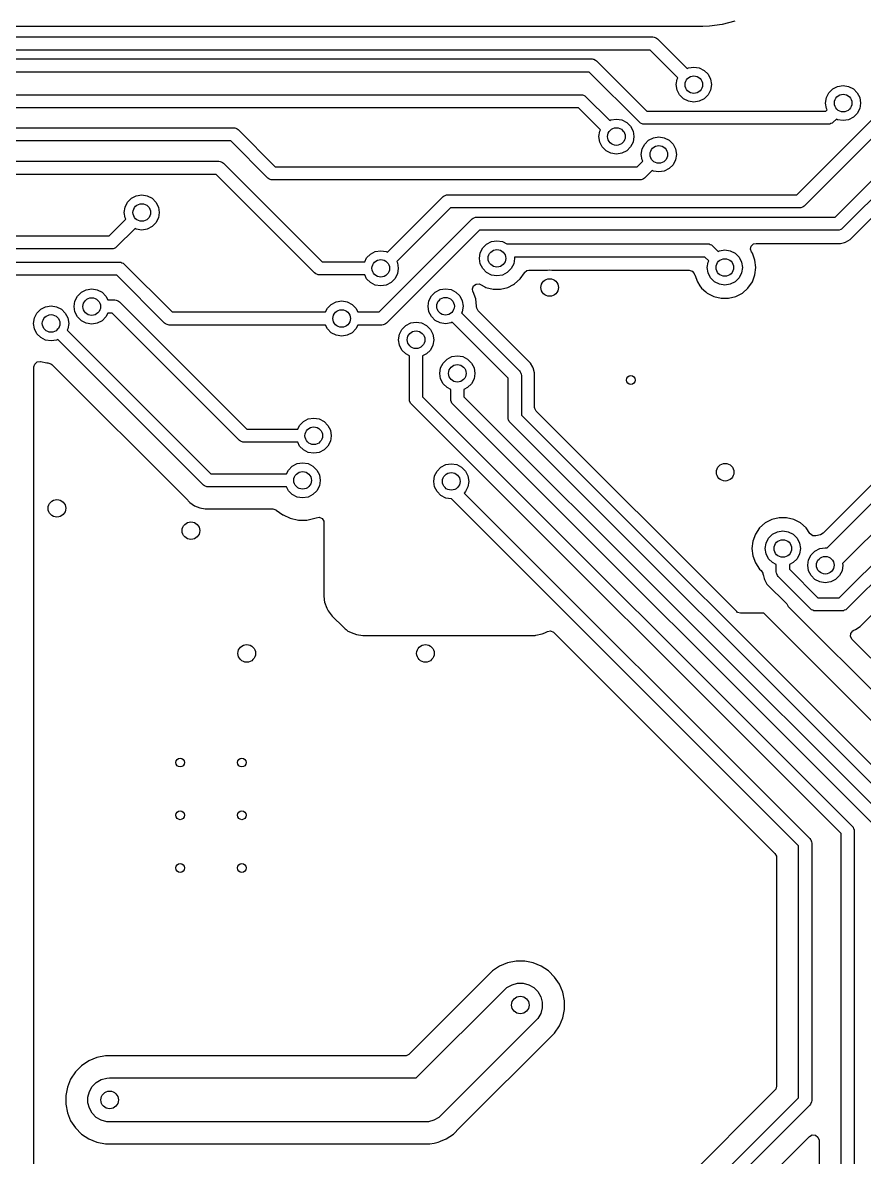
# Model space of a CAD drawing. Extents: x 0.21 to 3.39, y 0.21 to 2.59.
# Drawn here: x 1.889 to 2.643, y 0.729 to 1.745 of the extents above; entities that cross this region are included whole.
import ezdxf

# ---------------------------------------------------------------- set-up
doc = ezdxf.new("R2010")
doc.units = 0
doc.header["$MEASUREMENT"] = 0
doc.layers.add('BLACK', color=7, linetype='CONTINUOUS')

msp = doc.modelspace()

# ---------------------------------------------------------------- linework, layer by layer
at = {"layer": 'BLACK', "linetype": 'CONTINUOUS'}
for p, q in [((2.4985, 1.7416), (1.4062, 1.7416)), ((2.5043, 1.7418), (2.4985, 1.7416)), ((2.5158, 1.7433), (2.5043, 1.7418)), ((2.527, 1.7463), (2.5158, 1.7433)), ((1.4342, 1.7322), (2.4536, 1.7322)), ((2.4536, 1.7322), (2.4547, 1.7321)), ((2.4547, 1.7321), (2.4556, 1.7317)), ((2.4556, 1.7317), (2.4569, 1.7312)), ((2.4569, 1.7312), (2.4578, 1.7305)), ((2.4578, 1.7305), (2.4843, 1.7039)), ((2.4511, 1.7204), (1.4367, 1.7204)), ((2.4759, 1.6956), (2.4511, 1.7204)), ((2.6169, 1.5709), (2.7679, 1.7219)), ((1.4746, 1.7125), (2.3992, 1.7125)), ((2.3992, 1.7125), (2.4003, 1.7124)), ((2.4003, 1.7124), (2.4009, 1.7122)), ((2.4009, 1.7122), (2.4024, 1.7115)), ((2.4024, 1.7115), (2.4033, 1.7108)), ((2.4033, 1.7108), (2.4482, 1.6659)), ((2.7763, 1.7136), (2.6235, 1.5608)), ((2.3967, 1.7007), (1.477, 1.7007)), ((2.4416, 1.6558), (2.3967, 1.7007)), ((2.4843, 1.7039), (2.4855, 1.7045)), ((2.4855, 1.7045), (2.4903, 1.7053)), ((2.4903, 1.7053), (2.4952, 1.7045)), ((2.4952, 1.7045), (2.4996, 1.7023)), ((2.4996, 1.7023), (2.5031, 1.6988)), ((2.5031, 1.6988), (2.5053, 1.6944)), ((2.4746, 1.6895), (2.4754, 1.6944)), ((2.4754, 1.6847), (2.4746, 1.6895)), ((2.4754, 1.6944), (2.4759, 1.6956)), ((2.5053, 1.6944), (2.5061, 1.6895)), ((2.5061, 1.6895), (2.5053, 1.6847)), ((2.6147, 1.6857), (2.6191, 1.688)), ((2.6191, 1.688), (2.624, 1.6887)), ((2.624, 1.6887), (2.6289, 1.688)), ((2.6289, 1.688), (2.6333, 1.6857)), ((1.6032, 1.6804), (2.3895, 1.6804)), ((2.3895, 1.6804), (2.3906, 1.6803)), ((2.3906, 1.6803), (2.3915, 1.68)), ((2.3915, 1.68), (2.3928, 1.6794)), ((2.3928, 1.6794), (2.3936, 1.6787)), ((2.3936, 1.6787), (2.415, 1.6574)), ((2.4776, 1.6803), (2.4754, 1.6847)), ((2.4811, 1.6768), (2.4776, 1.6803)), ((2.5031, 1.6803), (2.4996, 1.6768)), ((2.5053, 1.6847), (2.5031, 1.6803)), ((2.5825, 1.5909), (2.6751, 1.6835)), ((2.6083, 1.673), (2.609, 1.6779)), ((2.609, 1.6779), (2.6113, 1.6823)), ((2.6113, 1.6823), (2.6147, 1.6857)), ((2.6333, 1.6857), (2.6367, 1.6823)), ((2.6367, 1.6823), (2.639, 1.6779)), ((2.639, 1.6779), (2.6397, 1.673)), ((2.387, 1.6686), (1.6032, 1.6686)), ((2.4066, 1.649), (2.387, 1.6686)), ((2.4855, 1.6746), (2.4811, 1.6768)), ((2.4903, 1.6738), (2.4855, 1.6746)), ((2.4952, 1.6746), (2.4903, 1.6738)), ((2.4996, 1.6768), (2.4952, 1.6746)), ((2.6852, 1.6768), (2.5892, 1.5808)), ((2.609, 1.6681), (2.6083, 1.673)), ((2.6086, 1.6659), (2.6096, 1.667)), ((2.6096, 1.667), (2.609, 1.6681)), ((2.639, 1.6681), (2.6367, 1.6637)), ((2.6397, 1.673), (2.639, 1.6681)), ((2.415, 1.6574), (2.4161, 1.658)), ((2.4161, 1.658), (2.421, 1.6587)), ((2.421, 1.6587), (2.4259, 1.658)), ((2.4259, 1.658), (2.4303, 1.6557)), ((2.4482, 1.6659), (2.6086, 1.6659)), ((2.618, 1.6586), (2.6152, 1.6558)), ((2.6191, 1.658), (2.618, 1.6586)), ((2.624, 1.6573), (2.6191, 1.658)), ((2.6289, 1.658), (2.624, 1.6573)), ((2.6333, 1.6603), (2.6289, 1.658)), ((2.6367, 1.6637), (2.6333, 1.6603)), ((1.5615, 1.6509), (2.0781, 1.6509)), ((2.0781, 1.6509), (2.0792, 1.6508)), ((2.0792, 1.6508), (2.0801, 1.6504)), ((2.0801, 1.6504), (2.0813, 1.6499)), ((2.0813, 1.6499), (2.0822, 1.6492)), ((2.0822, 1.6492), (2.1155, 1.6159)), ((2.4053, 1.643), (2.406, 1.6479)), ((2.406, 1.6479), (2.4066, 1.649)), ((2.4303, 1.6557), (2.4337, 1.6523)), ((2.4337, 1.6523), (2.436, 1.6479)), ((2.436, 1.6479), (2.4367, 1.643)), ((2.4425, 1.6551), (2.4416, 1.6558)), ((2.444, 1.6545), (2.4425, 1.6551)), ((2.4446, 1.6542), (2.444, 1.6545)), ((2.4458, 1.6541), (2.4446, 1.6542)), ((2.611, 1.6541), (2.4458, 1.6541)), ((2.6122, 1.6542), (2.611, 1.6541)), ((2.613, 1.6546), (2.6122, 1.6542)), ((2.6143, 1.6551), (2.613, 1.6546)), ((2.6152, 1.6558), (2.6143, 1.6551)), ((2.0756, 1.6391), (1.559, 1.6391)), ((2.1089, 1.6058), (2.0756, 1.6391)), ((2.406, 1.6381), (2.4053, 1.643)), ((2.4083, 1.6337), (2.406, 1.6381)), ((2.436, 1.6381), (2.4337, 1.6337)), ((2.4367, 1.643), (2.436, 1.6381)), ((2.4463, 1.6363), (2.4497, 1.6397)), ((2.4497, 1.6397), (2.4541, 1.642)), ((2.4541, 1.642), (2.459, 1.6427)), ((2.459, 1.6427), (2.4639, 1.642)), ((2.4639, 1.642), (2.4683, 1.6397)), ((2.4683, 1.6397), (2.4717, 1.6363)), ((2.4117, 1.6303), (2.4083, 1.6337)), ((2.4161, 1.628), (2.4117, 1.6303)), ((2.421, 1.6273), (2.4161, 1.628)), ((2.4259, 1.628), (2.421, 1.6273)), ((2.4303, 1.6303), (2.4259, 1.628)), ((2.4337, 1.6337), (2.4303, 1.6303)), ((2.4433, 1.627), (2.444, 1.6319)), ((2.444, 1.6221), (2.4433, 1.627)), ((2.444, 1.6319), (2.4463, 1.6363)), ((2.4717, 1.6363), (2.474, 1.6319)), ((2.474, 1.6319), (2.4747, 1.627)), ((2.4747, 1.627), (2.474, 1.6221)), ((1.425, 1.6209), (2.065, 1.6209)), ((2.065, 1.6209), (2.0662, 1.6208)), ((2.0662, 1.6208), (2.067, 1.6204)), ((2.067, 1.6204), (2.0683, 1.6199)), ((2.0683, 1.6199), (2.0692, 1.6192)), ((2.0692, 1.6192), (2.1574, 1.5309)), ((2.4396, 1.6159), (2.4446, 1.621)), ((2.4446, 1.621), (2.444, 1.6221)), ((2.4717, 1.6177), (2.4683, 1.6143)), ((2.474, 1.6221), (2.4717, 1.6177)), ((2.0626, 1.6091), (1.4274, 1.6091)), ((2.1508, 1.5208), (2.0626, 1.6091)), ((2.1155, 1.6159), (2.4396, 1.6159)), ((2.453, 1.6126), (2.4462, 1.6058)), ((2.4541, 1.612), (2.453, 1.6126)), ((2.459, 1.6113), (2.4541, 1.612)), ((2.4639, 1.612), (2.459, 1.6113)), ((2.4683, 1.6143), (2.4639, 1.612)), ((2.6303, 1.5508), (2.686, 1.6066)), ((2.1098, 1.6051), (2.1089, 1.6058)), ((2.111, 1.6046), (2.1098, 1.6051)), ((2.1119, 1.6042), (2.111, 1.6046)), ((2.1131, 1.6041), (2.1119, 1.6042)), ((2.442, 1.6041), (2.1131, 1.6041)), ((2.4432, 1.6042), (2.442, 1.6041)), ((2.444, 1.6046), (2.4432, 1.6042)), ((2.4453, 1.6051), (2.444, 1.6046)), ((2.4462, 1.6058), (2.4453, 1.6051)), ((1.9833, 1.5843), (1.9867, 1.5877)), ((1.9867, 1.5877), (1.9911, 1.59)), ((1.9911, 1.59), (1.996, 1.5907)), ((1.996, 1.5907), (2.0009, 1.59)), ((2.0009, 1.59), (2.0053, 1.5877)), ((2.0053, 1.5877), (2.0087, 1.5843)), ((2.216, 1.5394), (2.2658, 1.5892)), ((2.2658, 1.5892), (2.2667, 1.5899)), ((2.2667, 1.5899), (2.2676, 1.5903)), ((2.2676, 1.5903), (2.2688, 1.5908)), ((2.2688, 1.5908), (2.27, 1.5909)), ((2.27, 1.5909), (2.5825, 1.5909)), ((1.9803, 1.575), (1.981, 1.5799)), ((1.981, 1.5799), (1.9833, 1.5843)), ((2.0087, 1.5843), (2.011, 1.5799)), ((2.011, 1.5799), (2.0117, 1.575)), ((2.2724, 1.5791), (2.2244, 1.531)), ((2.585, 1.5791), (2.2724, 1.5791)), ((2.5861, 1.5792), (2.585, 1.5791)), ((2.5875, 1.5798), (2.5861, 1.5792)), ((2.5883, 1.5801), (2.5875, 1.5798)), ((2.5892, 1.5808), (2.5883, 1.5801)), ((1.9668, 1.5542), (1.9816, 1.569)), ((1.981, 1.5701), (1.9803, 1.575)), ((1.9816, 1.569), (1.981, 1.5701)), ((2.0087, 1.5657), (2.0053, 1.5623)), ((2.011, 1.5701), (2.0087, 1.5657)), ((2.0117, 1.575), (2.011, 1.5701)), ((2.2086, 1.4859), (2.2918, 1.5692)), ((2.2918, 1.5692), (2.2927, 1.5699)), ((2.2927, 1.5699), (2.2941, 1.5705)), ((2.2941, 1.5705), (2.2948, 1.5708)), ((2.2948, 1.5708), (2.296, 1.5709)), ((2.296, 1.5709), (2.6169, 1.5709)), ((1.99, 1.5606), (1.9735, 1.5441)), ((1.9911, 1.56), (1.99, 1.5606)), ((1.996, 1.5593), (1.9911, 1.56)), ((2.0009, 1.56), (1.996, 1.5593)), ((2.0053, 1.5623), (2.0009, 1.56)), ((2.2984, 1.5591), (2.2152, 1.4758)), ((2.6194, 1.5591), (2.2984, 1.5591)), ((2.6205, 1.5592), (2.6194, 1.5591)), ((2.6218, 1.5597), (2.6205, 1.5592)), ((2.6226, 1.5601), (2.6218, 1.5597)), ((2.6235, 1.5608), (2.6226, 1.5601)), ((1.6747, 1.5542), (1.9668, 1.5542)), ((2.3013, 1.5432), (2.3047, 1.5467)), ((2.3047, 1.5467), (2.3091, 1.5489)), ((2.3091, 1.5489), (2.314, 1.5497)), ((2.314, 1.5497), (2.3189, 1.5489)), ((2.3189, 1.5489), (2.3228, 1.5469)), ((2.3228, 1.5469), (2.5027, 1.5469)), ((2.5027, 1.5469), (2.5039, 1.5468)), ((2.5039, 1.5468), (2.5048, 1.5464)), ((2.5048, 1.5464), (2.506, 1.5459)), ((2.506, 1.5459), (2.5069, 1.5452)), ((2.5069, 1.5452), (2.512, 1.5401)), ((2.5418, 1.5449), (2.5438, 1.5468)), ((2.5438, 1.5468), (2.546, 1.5473)), ((2.546, 1.5473), (2.6217, 1.5473)), ((2.6217, 1.5473), (2.6253, 1.5482)), ((2.6217, 1.5473), (2.6217, 1.5473)), ((2.6253, 1.5482), (2.6262, 1.5485)), ((2.6262, 1.5485), (2.6303, 1.5508)), ((1.9693, 1.5424), (1.6694, 1.5424)), ((1.9704, 1.5425), (1.9693, 1.5424)), ((1.9713, 1.5428), (1.9704, 1.5425)), ((1.9726, 1.5434), (1.9713, 1.5428)), ((1.9735, 1.5441), (1.9726, 1.5434)), ((2.1973, 1.5343), (2.2007, 1.5377)), ((2.2007, 1.5377), (2.2051, 1.54)), ((2.2051, 1.54), (2.21, 1.5407)), ((2.21, 1.5407), (2.2149, 1.54)), ((2.2149, 1.54), (2.216, 1.5394)), ((2.2983, 1.5339), (2.299, 1.5388)), ((2.299, 1.5388), (2.3013, 1.5432)), ((2.5003, 1.5351), (2.3296, 1.5351)), ((2.3296, 1.5351), (2.3297, 1.5339)), ((2.5037, 1.5317), (2.5003, 1.5351)), ((2.512, 1.5401), (2.5132, 1.5407)), ((2.5132, 1.5407), (2.5181, 1.5414)), ((2.5181, 1.5414), (2.5229, 1.5407)), ((2.5229, 1.5407), (2.5273, 1.5384)), ((2.5273, 1.5384), (2.5308, 1.5349)), ((2.5308, 1.5349), (2.533, 1.5305)), ((2.5411, 1.5422), (2.5418, 1.5449)), ((2.5419, 1.5396), (2.5411, 1.5422)), ((2.5427, 1.5386), (2.5419, 1.5396)), ((2.545, 1.5323), (2.5427, 1.5386)), ((2.6206, 1.2299), (2.926, 1.5354)), ((1.6816, 1.5305), (1.976, 1.5305)), ((1.976, 1.5305), (1.9772, 1.5304)), ((1.9772, 1.5304), (1.9781, 1.53)), ((1.9781, 1.53), (1.9793, 1.5295)), ((1.9793, 1.5295), (1.9802, 1.5288)), ((1.9802, 1.5288), (2.0231, 1.4859)), ((2.1574, 1.5309), (2.1956, 1.5309)), ((2.1956, 1.5309), (2.1973, 1.5343)), ((2.2244, 1.531), (2.225, 1.5299)), ((2.225, 1.5299), (2.2257, 1.525)), ((2.2257, 1.525), (2.225, 1.5201)), ((2.299, 1.5291), (2.2983, 1.5339)), ((2.3013, 1.5247), (2.299, 1.5291)), ((2.3047, 1.5212), (2.3013, 1.5247)), ((2.3267, 1.5247), (2.3233, 1.5212)), ((2.329, 1.5291), (2.3267, 1.5247)), ((2.3297, 1.5339), (2.329, 1.5291)), ((2.5023, 1.5257), (2.5031, 1.5305)), ((2.5031, 1.5208), (2.5023, 1.5257)), ((2.5031, 1.5305), (2.5037, 1.5317)), ((2.533, 1.5305), (2.5338, 1.5257)), ((2.5338, 1.5257), (2.533, 1.5208)), ((2.5458, 1.5257), (2.545, 1.5323)), ((2.545, 1.519), (2.5458, 1.5257)), ((2.9361, 1.5288), (2.6272, 1.2198)), ((1.9736, 1.5187), (1.684, 1.5187)), ((2.0164, 1.4758), (1.9736, 1.5187)), ((2.1517, 1.5201), (2.1508, 1.5208)), ((2.1532, 1.5195), (2.1517, 1.5201)), ((2.1538, 1.5192), (2.1532, 1.5195)), ((2.155, 1.5191), (2.1538, 1.5192)), ((2.1956, 1.5191), (2.155, 1.5191)), ((2.1973, 1.5157), (2.1956, 1.5191)), ((2.2007, 1.5123), (2.1973, 1.5157)), ((2.2227, 1.5157), (2.2193, 1.5123)), ((2.225, 1.5201), (2.2227, 1.5157)), ((2.3091, 1.5189), (2.3047, 1.5212)), ((2.314, 1.5182), (2.3091, 1.5189)), ((2.3189, 1.5189), (2.314, 1.5182)), ((2.3233, 1.5212), (2.3189, 1.5189)), ((2.3298, 1.5111), (2.3348, 1.5155)), ((2.3348, 1.5155), (2.3386, 1.521)), ((2.3386, 1.521), (2.3387, 1.5212)), ((2.3386, 1.521), (2.3386, 1.521)), ((2.3387, 1.5212), (2.3408, 1.5229)), ((2.3408, 1.5229), (2.3427, 1.5233)), ((2.3427, 1.5233), (2.3593, 1.5233)), ((2.3593, 1.5233), (2.3612, 1.5236)), ((2.3612, 1.5236), (2.3631, 1.5233)), ((2.3631, 1.5233), (2.4862, 1.5233)), ((2.4862, 1.5233), (2.4889, 1.5225)), ((2.4889, 1.5225), (2.4907, 1.5204)), ((2.4907, 1.5204), (2.491, 1.5193)), ((2.491, 1.5193), (2.491, 1.5193)), ((2.491, 1.5193), (2.4911, 1.519)), ((2.4911, 1.519), (2.4935, 1.5128)), ((2.5053, 1.5164), (2.5031, 1.5208)), ((2.5088, 1.5129), (2.5053, 1.5164)), ((2.5308, 1.5164), (2.5273, 1.5129)), ((2.533, 1.5208), (2.5308, 1.5164)), ((2.5427, 1.5128), (2.545, 1.519)), ((2.6393, 1.2041), (2.9518, 1.5166)), ((1.9419, 1.5035), (1.9463, 1.5057)), ((1.9463, 1.5057), (1.9512, 1.5065)), ((1.9512, 1.5065), (1.956, 1.5057)), ((1.956, 1.5057), (1.9604, 1.5035)), ((2.2051, 1.51), (2.2007, 1.5123)), ((2.21, 1.5093), (2.2051, 1.51)), ((2.2149, 1.51), (2.21, 1.5093)), ((2.2193, 1.5123), (2.2149, 1.51)), ((2.2587, 1.5037), (2.2631, 1.506)), ((2.2631, 1.506), (2.268, 1.5067)), ((2.268, 1.5067), (2.2729, 1.506)), ((2.2729, 1.506), (2.2773, 1.5037)), ((2.292, 1.5067), (2.293, 1.5092)), ((2.2925, 1.5042), (2.292, 1.5067)), ((2.293, 1.5092), (2.2953, 1.5108)), ((2.2953, 1.5108), (2.298, 1.511)), ((2.298, 1.511), (2.2992, 1.5106)), ((2.2992, 1.5106), (2.3031, 1.5085)), ((2.3031, 1.5085), (2.3041, 1.5079)), ((2.3041, 1.5079), (2.3107, 1.5063)), ((2.3107, 1.5063), (2.3173, 1.5063)), ((2.3173, 1.5063), (2.3239, 1.5079)), ((2.3239, 1.5079), (2.3288, 1.5106)), ((2.3288, 1.5106), (2.3298, 1.5111)), ((2.3298, 1.5111), (2.3298, 1.5111)), ((2.3298, 1.5111), (2.3298, 1.5111)), ((2.4935, 1.5128), (2.4958, 1.5094)), ((2.4958, 1.5094), (2.4973, 1.5073)), ((2.4973, 1.5073), (2.501, 1.504)), ((2.5132, 1.5107), (2.5088, 1.5129)), ((2.5181, 1.5099), (2.5132, 1.5107)), ((2.5229, 1.5107), (2.5181, 1.5099)), ((2.5273, 1.5129), (2.5229, 1.5107)), ((2.5338, 1.5028), (2.5388, 1.5073)), ((2.5388, 1.5073), (2.5427, 1.5128)), ((1.9354, 1.4907), (1.9362, 1.4956)), ((1.9362, 1.4956), (1.9384, 1.5)), ((1.9384, 1.5), (1.9419, 1.5035)), ((1.9604, 1.5035), (1.9639, 1.5)), ((1.9639, 1.5), (1.9656, 1.4966)), ((1.9656, 1.4966), (1.9719, 1.4966)), ((1.9719, 1.4966), (1.9731, 1.4965)), ((1.9731, 1.4965), (1.974, 1.4962)), ((1.974, 1.4962), (1.9752, 1.4956)), ((1.9752, 1.4956), (1.9761, 1.4949)), ((1.9761, 1.4949), (2.0901, 1.3809)), ((2.1657, 1.4927), (2.1701, 1.495)), ((2.1701, 1.495), (2.175, 1.4957)), ((2.175, 1.4957), (2.1799, 1.495)), ((2.1799, 1.495), (2.1843, 1.4927)), ((2.2523, 1.491), (2.253, 1.4959)), ((2.253, 1.4959), (2.2553, 1.5003)), ((2.2553, 1.5003), (2.2587, 1.5037)), ((2.2773, 1.5037), (2.2807, 1.5003)), ((2.2807, 1.5003), (2.283, 1.4959)), ((2.283, 1.4959), (2.2837, 1.491)), ((2.2926, 1.504), (2.2925, 1.5042)), ((2.2925, 1.5042), (2.2925, 1.5042)), ((2.2926, 1.5039), (2.2926, 1.504)), ((2.2926, 1.504), (2.2926, 1.504)), ((2.295, 1.4976), (2.2926, 1.5039)), ((2.2926, 1.5039), (2.2926, 1.5039)), ((2.2958, 1.491), (2.295, 1.4976)), ((2.501, 1.504), (2.5023, 1.5028)), ((2.5023, 1.5028), (2.5082, 1.4997)), ((2.5082, 1.4997), (2.5082, 1.4997)), ((2.5082, 1.4997), (2.5147, 1.4981)), ((2.5147, 1.4981), (2.5214, 1.4981)), ((2.5214, 1.4981), (2.5279, 1.4997)), ((2.5279, 1.4997), (2.531, 1.5013)), ((2.531, 1.5013), (2.5338, 1.5028)), ((2.5338, 1.5028), (2.5338, 1.5028)), ((2.5338, 1.5028), (2.5338, 1.5028)), ((1.8998, 1.4805), (1.9021, 1.4849)), ((1.9021, 1.4849), (1.9056, 1.4884)), ((1.9056, 1.4884), (1.9099, 1.4906)), ((1.9099, 1.4906), (1.9148, 1.4914)), ((1.9148, 1.4914), (1.9197, 1.4906)), ((1.9197, 1.4906), (1.9241, 1.4884)), ((1.9241, 1.4884), (1.9275, 1.4849)), ((1.9275, 1.4849), (1.9298, 1.4805)), ((1.9362, 1.4859), (1.9354, 1.4907)), ((1.9384, 1.4815), (1.9362, 1.4859)), ((1.9656, 1.4848), (1.9639, 1.4815)), ((1.9695, 1.4848), (1.9656, 1.4848)), ((2.0835, 1.3708), (1.9695, 1.4848)), ((2.0231, 1.4859), (2.1606, 1.4859)), ((2.1606, 1.4859), (2.1623, 1.4893)), ((2.1623, 1.4893), (2.1657, 1.4927)), ((2.1843, 1.4927), (2.1877, 1.4893)), ((2.1877, 1.4893), (2.1894, 1.4859)), ((2.1894, 1.4859), (2.2086, 1.4859)), ((2.253, 1.4861), (2.2523, 1.491)), ((2.2553, 1.4817), (2.253, 1.4861)), ((2.283, 1.4861), (2.2824, 1.485)), ((2.2824, 1.485), (2.3342, 1.4332)), ((2.2837, 1.491), (2.283, 1.4861)), ((2.2958, 1.4908), (2.2958, 1.491)), ((2.2958, 1.491), (2.2958, 1.491)), ((2.2958, 1.4907), (2.2958, 1.4908)), ((2.2959, 1.4893), (2.2958, 1.4907)), ((2.2958, 1.4907), (2.2958, 1.4907)), ((2.2972, 1.4869), (2.2959, 1.4893)), ((2.3442, 1.4399), (2.2972, 1.4869)), ((1.8991, 1.4756), (1.8998, 1.4805)), ((1.8998, 1.4708), (1.8991, 1.4756)), ((1.9298, 1.4805), (1.9306, 1.4756)), ((1.9306, 1.4756), (1.9298, 1.4708)), ((1.9419, 1.478), (1.9384, 1.4815)), ((1.9463, 1.4757), (1.9419, 1.478)), ((1.9512, 1.475), (1.9463, 1.4757)), ((1.956, 1.4757), (1.9512, 1.475)), ((1.9604, 1.478), (1.956, 1.4757)), ((1.9639, 1.4815), (1.9604, 1.478)), ((2.0173, 1.4751), (2.0164, 1.4758)), ((2.0186, 1.4746), (2.0173, 1.4751)), ((2.0195, 1.4742), (2.0186, 1.4746)), ((2.0206, 1.4741), (2.0195, 1.4742)), ((2.1606, 1.4741), (2.0206, 1.4741)), ((2.1623, 1.4707), (2.1606, 1.4741)), ((2.1894, 1.4741), (2.1877, 1.4707)), ((2.211, 1.4741), (2.1894, 1.4741)), ((2.2122, 1.4742), (2.211, 1.4741)), ((2.213, 1.4746), (2.2122, 1.4742)), ((2.2143, 1.4751), (2.213, 1.4746)), ((2.2152, 1.4758), (2.2143, 1.4751)), ((2.2324, 1.4737), (2.2368, 1.476)), ((2.2368, 1.476), (2.2416, 1.4767)), ((2.2416, 1.4767), (2.2465, 1.476)), ((2.2465, 1.476), (2.2509, 1.4737)), ((2.2587, 1.4783), (2.2553, 1.4817)), ((2.2631, 1.476), (2.2587, 1.4783)), ((2.268, 1.4753), (2.2631, 1.476)), ((2.2729, 1.476), (2.268, 1.4753)), ((2.274, 1.4766), (2.2729, 1.476)), ((2.3241, 1.4266), (2.274, 1.4766)), ((1.9021, 1.4664), (1.8998, 1.4708)), ((1.9056, 1.4629), (1.9021, 1.4664)), ((1.9298, 1.4708), (1.9292, 1.4696)), ((1.9292, 1.4696), (2.0579, 1.3409)), ((2.1657, 1.4673), (2.1623, 1.4707)), ((2.1701, 1.465), (2.1657, 1.4673)), ((2.175, 1.4643), (2.1701, 1.465)), ((2.1799, 1.465), (2.175, 1.4643)), ((2.1843, 1.4673), (2.1799, 1.465)), ((2.1877, 1.4707), (2.1843, 1.4673)), ((2.2259, 1.461), (2.2267, 1.4659)), ((2.2267, 1.4659), (2.2289, 1.4703)), ((2.2289, 1.4703), (2.2324, 1.4737)), ((2.2509, 1.4737), (2.2544, 1.4703)), ((2.2544, 1.4703), (2.2566, 1.4659)), ((2.2566, 1.4659), (2.2574, 1.461)), ((1.9099, 1.4607), (1.9056, 1.4629)), ((1.9148, 1.4599), (1.9099, 1.4607)), ((1.9197, 1.4607), (1.9148, 1.4599)), ((1.9208, 1.4613), (1.9197, 1.4607)), ((2.0513, 1.3308), (1.9208, 1.4613)), ((2.2267, 1.4561), (2.2259, 1.461)), ((2.2289, 1.4517), (2.2267, 1.4561)), ((2.2566, 1.4561), (2.2544, 1.4517)), ((2.2574, 1.461), (2.2566, 1.4561)), ((2.2324, 1.4483), (2.2289, 1.4517)), ((2.2357, 1.4465), (2.2324, 1.4483)), ((2.2357, 1.4074), (2.2357, 1.4465)), ((2.2509, 1.4483), (2.2475, 1.4465)), ((2.2475, 1.4465), (2.2475, 1.4098)), ((2.2544, 1.4517), (2.2509, 1.4483)), ((2.2658, 1.4401), (2.2693, 1.4436)), ((2.2693, 1.4436), (2.2737, 1.4459)), ((2.2737, 1.4459), (2.2786, 1.4466)), ((2.2786, 1.4466), (2.2834, 1.4459)), ((2.2834, 1.4459), (2.2878, 1.4436)), ((2.2878, 1.4436), (2.2913, 1.4401)), ((1.8994, 1.4366), (1.9002, 1.4392)), ((1.8994, 0.7839), (1.8994, 1.4366)), ((1.9002, 1.4392), (1.9023, 1.4411)), ((1.9023, 1.4411), (1.9051, 1.4415)), ((1.9051, 1.4415), (1.9054, 1.4414)), ((1.9054, 1.4414), (1.9111, 1.4402)), ((1.9111, 1.4402), (1.9111, 1.4402)), ((1.9111, 1.4402), (1.912, 1.4402)), ((1.912, 1.4402), (1.9147, 1.4394)), ((1.9147, 1.4394), (1.9155, 1.4387)), ((1.9155, 1.4387), (2.0356, 1.3187)), ((2.2628, 1.4309), (2.2636, 1.4357)), ((2.2636, 1.4357), (2.2658, 1.4401)), ((2.2913, 1.4401), (2.2935, 1.4357)), ((2.2935, 1.4357), (2.2943, 1.4309)), ((2.3342, 1.4332), (2.3349, 1.4323)), ((2.3462, 1.4365), (2.3442, 1.4399)), ((2.3442, 1.4399), (2.3442, 1.4399)), ((2.3465, 1.4358), (2.3462, 1.4365)), ((2.3462, 1.4365), (2.3462, 1.4365)), ((2.3462, 1.4365), (2.3462, 1.4365)), ((2.3477, 1.4313), (2.3465, 1.4358)), ((2.2636, 1.426), (2.2628, 1.4309)), ((2.2658, 1.4216), (2.2636, 1.426)), ((2.2935, 1.426), (2.2913, 1.4216)), ((2.2943, 1.4309), (2.2935, 1.426)), ((2.3241, 1.391), (2.3241, 1.4266)), ((2.3349, 1.4323), (2.3354, 1.431)), ((2.3354, 1.431), (2.3358, 1.4302)), ((2.3358, 1.4302), (2.3359, 1.429)), ((2.3359, 1.429), (2.3359, 1.3934)), ((2.3477, 1.4004), (2.3477, 1.4313)), ((2.3477, 1.4313), (2.3477, 1.4313)), ((2.2693, 1.4181), (2.2658, 1.4216)), ((2.2727, 1.4164), (2.2693, 1.4181)), ((2.2727, 1.4074), (2.2727, 1.4164)), ((2.2878, 1.4181), (2.2845, 1.4164)), ((2.2845, 1.4164), (2.2845, 1.4099)), ((2.2913, 1.4216), (2.2878, 1.4181)), ((2.2358, 1.4062), (2.2357, 1.4074)), ((2.2367, 1.4041), (2.2358, 1.4062)), ((2.2375, 1.4032), (2.2367, 1.4041)), ((2.6221, 1.0186), (2.2375, 1.4032)), ((2.2475, 1.4098), (2.6322, 1.0252)), ((2.2728, 1.4063), (2.2727, 1.4074)), ((2.2729, 1.4059), (2.2728, 1.4063)), ((2.2736, 1.4042), (2.2729, 1.4059)), ((2.2744, 1.4033), (2.2736, 1.4042)), ((2.6737, 1.004), (2.2744, 1.4033)), ((2.2845, 1.4099), (2.6838, 1.0106)), ((2.3359, 1.3934), (2.7292, 1.0002)), ((2.3478, 1.3993), (2.3477, 1.4004)), ((2.3492, 1.3969), (2.3478, 1.3993)), ((2.5287, 1.2174), (2.3492, 1.3969)), ((2.1356, 1.3809), (2.1373, 1.3843)), ((2.1373, 1.3843), (2.1407, 1.3877)), ((2.1407, 1.3877), (2.1451, 1.39)), ((2.1451, 1.39), (2.15, 1.3907)), ((2.15, 1.3907), (2.1549, 1.39)), ((2.1549, 1.39), (2.1593, 1.3877)), ((2.1593, 1.3877), (2.1627, 1.3843)), ((2.1627, 1.3843), (2.165, 1.3799)), ((2.3242, 1.3898), (2.3241, 1.391)), ((2.3245, 1.3892), (2.3242, 1.3898)), ((2.3251, 1.3877), (2.3245, 1.3892)), ((2.3258, 1.3868), (2.3251, 1.3877)), ((2.7191, 0.9936), (2.3258, 1.3868)), ((2.0901, 1.3809), (2.1356, 1.3809)), ((2.165, 1.3799), (2.1657, 1.375)), ((2.1657, 1.375), (2.165, 1.3701)), ((2.0844, 1.3701), (2.0835, 1.3708)), ((2.0859, 1.3695), (2.0844, 1.3701)), ((2.0865, 1.3692), (2.0859, 1.3695)), ((2.0877, 1.3691), (2.0865, 1.3692)), ((2.1356, 1.3691), (2.0877, 1.3691)), ((2.1373, 1.3657), (2.1356, 1.3691)), ((2.1407, 1.3623), (2.1373, 1.3657)), ((2.1451, 1.36), (2.1407, 1.3623)), ((2.1593, 1.3623), (2.1549, 1.36)), ((2.1627, 1.3657), (2.1593, 1.3623)), ((2.165, 1.3701), (2.1627, 1.3657)), ((2.15, 1.3593), (2.1451, 1.36)), ((2.1549, 1.36), (2.15, 1.3593)), ((2.1256, 1.3409), (2.1273, 1.3443)), ((2.1273, 1.3443), (2.1307, 1.3477)), ((2.1307, 1.3477), (2.1351, 1.35)), ((2.1351, 1.35), (2.14, 1.3507)), ((2.14, 1.3507), (2.1449, 1.35)), ((2.1449, 1.35), (2.1493, 1.3477)), ((2.1493, 1.3477), (2.1527, 1.3443)), ((2.1527, 1.3443), (2.155, 1.3399)), ((2.2581, 1.339), (2.2604, 1.3434)), ((2.2604, 1.3434), (2.2639, 1.3469)), ((2.2639, 1.3469), (2.2683, 1.3491)), ((2.2683, 1.3491), (2.2731, 1.3499)), ((2.2731, 1.3499), (2.278, 1.3491)), ((2.278, 1.3491), (2.2824, 1.3469)), ((2.2824, 1.3469), (2.2859, 1.3434)), ((2.2859, 1.3434), (2.2881, 1.339)), ((2.0579, 1.3409), (2.1256, 1.3409)), ((2.155, 1.3399), (2.1557, 1.335)), ((2.1557, 1.335), (2.155, 1.3301)), ((2.2574, 1.3341), (2.2581, 1.339)), ((2.2581, 1.3293), (2.2574, 1.3341)), ((2.2881, 1.339), (2.2889, 1.3341)), ((2.2889, 1.3341), (2.2881, 1.3293)), ((2.6508, 1.3325), (2.606, 1.2876)), ((2.0522, 1.3301), (2.0513, 1.3308)), ((2.0537, 1.3295), (2.0522, 1.3301)), ((2.0543, 1.3292), (2.0537, 1.3295)), ((2.0555, 1.3291), (2.0543, 1.3292)), ((2.1256, 1.3291), (2.0555, 1.3291)), ((2.1273, 1.3257), (2.1256, 1.3291)), ((2.1307, 1.3223), (2.1273, 1.3257)), ((2.1351, 1.32), (2.1307, 1.3223)), ((2.1493, 1.3223), (2.1449, 1.32)), ((2.1527, 1.3257), (2.1493, 1.3223)), ((2.155, 1.3301), (2.1527, 1.3257)), ((2.2604, 1.3249), (2.2581, 1.3293)), ((2.2639, 1.3214), (2.2604, 1.3249)), ((2.2683, 1.3191), (2.2639, 1.3214)), ((2.2859, 1.3249), (2.2847, 1.3237)), ((2.2847, 1.3237), (2.5942, 1.0142)), ((2.2881, 1.3293), (2.2859, 1.3249)), ((2.6096, 1.2745), (2.6641, 1.329)), ((2.0356, 1.3187), (2.0391, 1.3151)), ((2.0391, 1.3151), (2.0433, 1.3123)), ((2.0433, 1.3123), (2.048, 1.3104)), ((2.14, 1.3193), (2.1351, 1.32)), ((2.1449, 1.32), (2.14, 1.3193)), ((2.2731, 1.3184), (2.2683, 1.3191)), ((2.2733, 1.3184), (2.2731, 1.3184)), ((2.5841, 1.0076), (2.2733, 1.3184)), ((2.6809, 1.318), (2.6235, 1.2606)), ((2.048, 1.3104), (2.0529, 1.3094)), ((2.0529, 1.3094), (2.1133, 1.3094)), ((2.1133, 1.3094), (2.116, 1.3086)), ((2.116, 1.3086), (2.1162, 1.3084)), ((2.1162, 1.3084), (2.1222, 1.3041)), ((2.1222, 1.3041), (2.1222, 1.3041)), ((2.1222, 1.3041), (2.1225, 1.304)), ((2.1225, 1.304), (2.129, 1.3011)), ((2.129, 1.3011), (2.1363, 1.2995)), ((2.1437, 1.2995), (2.151, 1.3011)), ((2.151, 1.3011), (2.1521, 1.3016)), ((2.1521, 1.3016), (2.1549, 1.302)), ((2.1549, 1.302), (2.1574, 1.3008)), ((2.5667, 1.3016), (2.5601, 1.3)), ((2.5733, 1.3016), (2.5667, 1.3016)), ((2.5799, 1.3), (2.5733, 1.3016)), ((2.1363, 1.2995), (2.1437, 1.2995)), ((2.1574, 1.3008), (2.1589, 1.2984)), ((2.1589, 1.2984), (2.1591, 1.2971)), ((2.1591, 1.2971), (2.1591, 1.231)), ((2.5492, 1.2924), (2.5454, 1.2869)), ((2.5542, 1.2969), (2.5492, 1.2924)), ((2.5601, 1.3), (2.5542, 1.2969)), ((2.5858, 1.2969), (2.5799, 1.3)), ((2.5908, 1.2924), (2.5858, 1.2969)), ((2.5858, 1.2969), (2.5858, 1.2969)), ((2.5943, 1.2873), (2.5908, 1.2924)), ((2.5454, 1.2869), (2.543, 1.2806)), ((2.555, 1.2789), (2.5573, 1.2833)), ((2.5573, 1.2833), (2.5607, 1.2867)), ((2.5607, 1.2867), (2.5651, 1.289)), ((2.5651, 1.289), (2.57, 1.2897)), ((2.57, 1.2897), (2.5749, 1.289)), ((2.5749, 1.289), (2.5793, 1.2867)), ((2.5793, 1.2867), (2.5827, 1.2833)), ((2.5827, 1.2833), (2.585, 1.2789)), ((2.5945, 1.287), (2.5943, 1.2873)), ((2.5968, 1.2854), (2.5945, 1.287)), ((2.5995, 1.2853), (2.5968, 1.2854)), ((2.6037, 1.2863), (2.5995, 1.2853)), ((2.606, 1.2876), (2.6037, 1.2863)), ((2.543, 1.2806), (2.5422, 1.274)), ((2.5422, 1.274), (2.543, 1.2674)), ((2.543, 1.2806), (2.543, 1.2806)), ((2.5543, 1.274), (2.555, 1.2789)), ((2.555, 1.2691), (2.5543, 1.274)), ((2.585, 1.2789), (2.5857, 1.274)), ((2.5857, 1.274), (2.585, 1.2691)), ((2.5953, 1.2683), (2.5987, 1.2717)), ((2.5987, 1.2717), (2.6031, 1.274)), ((2.6031, 1.274), (2.608, 1.2747)), ((2.608, 1.2747), (2.6096, 1.2745)), ((2.543, 1.2674), (2.543, 1.2674)), ((2.543, 1.2674), (2.5454, 1.2611)), ((2.5454, 1.2611), (2.5492, 1.2556)), ((2.5573, 1.2647), (2.555, 1.2691)), ((2.5607, 1.2613), (2.5573, 1.2647)), ((2.5641, 1.2596), (2.5607, 1.2613)), ((2.5793, 1.2613), (2.5759, 1.2596)), ((2.5827, 1.2647), (2.5793, 1.2613)), ((2.585, 1.2691), (2.5827, 1.2647)), ((2.5923, 1.259), (2.593, 1.2639)), ((2.593, 1.2639), (2.5953, 1.2683)), ((2.6235, 1.2606), (2.6237, 1.259)), ((2.5492, 1.2556), (2.5492, 1.2556)), ((2.5492, 1.2556), (2.5492, 1.2556)), ((2.5492, 1.2556), (2.5506, 1.2543)), ((2.5506, 1.2543), (2.5521, 1.252)), ((2.5521, 1.252), (2.5522, 1.251)), ((2.5522, 1.251), (2.5522, 1.251)), ((2.5522, 1.251), (2.5522, 1.2508)), ((2.5522, 1.2508), (2.5523, 1.2507)), ((2.5523, 1.2507), (2.5523, 1.2507)), ((2.5523, 1.2507), (2.5532, 1.2471)), ((2.5641, 1.253), (2.5641, 1.2596)), ((2.5642, 1.2518), (2.5641, 1.253)), ((2.5645, 1.2513), (2.5642, 1.2518)), ((2.5651, 1.2497), (2.5645, 1.2513)), ((2.5759, 1.2596), (2.5759, 1.2554)), ((2.5759, 1.2554), (2.6014, 1.2299)), ((2.593, 1.2541), (2.5923, 1.259)), ((2.5953, 1.2497), (2.593, 1.2541)), ((2.623, 1.2541), (2.6207, 1.2497)), ((2.6237, 1.259), (2.623, 1.2541)), ((2.5532, 1.2471), (2.5535, 1.2462)), ((2.5535, 1.2462), (2.5535, 1.2462)), ((2.5535, 1.2462), (2.5535, 1.2462)), ((2.5535, 1.2462), (2.5558, 1.2421)), ((2.5558, 1.2421), (2.5558, 1.2421)), ((2.5558, 1.2421), (2.5736, 1.2243)), ((2.5658, 1.2488), (2.5651, 1.2497)), ((2.5948, 1.2198), (2.5658, 1.2488)), ((2.5987, 1.2463), (2.5953, 1.2497)), ((2.6031, 1.244), (2.5987, 1.2463)), ((2.608, 1.2433), (2.6031, 1.244)), ((2.6129, 1.244), (2.608, 1.2433)), ((2.6173, 1.2463), (2.6129, 1.244)), ((2.6207, 1.2497), (2.6173, 1.2463)), ((2.1591, 1.231), (2.1592, 1.2289)), ((2.6014, 1.2299), (2.6206, 1.2299)), ((2.1592, 1.2289), (2.1592, 1.2289)), ((2.1592, 1.2289), (2.1593, 1.2279)), ((2.1593, 1.2279), (2.1593, 1.2279)), ((2.1593, 1.2279), (2.1593, 1.2279)), ((2.1593, 1.2279), (2.1593, 1.2279)), ((2.1593, 1.2279), (2.1597, 1.2258)), ((2.1597, 1.2258), (2.1597, 1.2258)), ((2.1597, 1.2258), (2.1597, 1.2258)), ((2.1597, 1.2258), (2.1616, 1.2204)), ((2.1616, 1.2204), (2.1616, 1.2204)), ((2.1616, 1.2204), (2.1629, 1.2181)), ((2.5736, 1.2243), (2.5749, 1.222)), ((2.5749, 1.222), (2.8321, 0.9647)), ((2.5957, 1.2191), (2.5948, 1.2198)), ((2.6272, 1.2198), (2.6263, 1.2191)), ((2.1629, 1.2181), (2.163, 1.218)), ((2.163, 1.218), (2.1664, 1.2135)), ((2.1664, 1.2135), (2.1765, 1.2034)), ((2.5295, 1.2168), (2.5287, 1.2174)), ((2.5321, 1.216), (2.5295, 1.2168)), ((2.553, 1.216), (2.5321, 1.216)), ((2.8211, 0.9479), (2.553, 1.216)), ((2.597, 1.2186), (2.5957, 1.2191)), ((2.5978, 1.2182), (2.597, 1.2186)), ((2.599, 1.2181), (2.5978, 1.2182)), ((2.623, 1.2181), (2.599, 1.2181)), ((2.6242, 1.2182), (2.623, 1.2181)), ((2.625, 1.2186), (2.6242, 1.2182)), ((2.6263, 1.2191), (2.625, 1.2186)), ((2.1765, 1.2034), (2.1781, 1.2019)), ((2.1781, 1.2019), (2.1789, 1.2013)), ((2.1789, 1.2013), (2.1806, 1.2)), ((2.1806, 1.2), (2.1806, 1.2)), ((2.1806, 1.2), (2.1806, 1.2)), ((2.1806, 1.2), (2.1858, 1.1977)), ((2.357, 1.1983), (2.3592, 1.1995)), ((2.3592, 1.1995), (2.3619, 1.2001)), ((2.3619, 1.2001), (2.3646, 1.1991)), ((2.6309, 1.1979), (2.6326, 1.2001)), ((2.6326, 1.2001), (2.6337, 1.2007)), ((2.6337, 1.2007), (2.6351, 1.2013)), ((2.6351, 1.2013), (2.6393, 1.2041)), ((2.1858, 1.1977), (2.1858, 1.1977)), ((2.1858, 1.1977), (2.1858, 1.1977)), ((2.1858, 1.1977), (2.1884, 1.1969)), ((2.1884, 1.1969), (2.1884, 1.1969)), ((2.1884, 1.1969), (2.194, 1.1961)), ((2.194, 1.1961), (2.3471, 1.1961)), ((2.3471, 1.1961), (2.3471, 1.1961)), ((2.3471, 1.1961), (2.3478, 1.1961)), ((2.3478, 1.1961), (2.3482, 1.1961)), ((2.3482, 1.1961), (2.3489, 1.1962)), ((2.3489, 1.1962), (2.3544, 1.1974)), ((2.3544, 1.1974), (2.357, 1.1983)), ((2.3544, 1.1974), (2.3544, 1.1974)), ((2.3544, 1.1974), (2.3544, 1.1974)), ((2.3544, 1.1974), (2.3544, 1.1974)), ((2.3646, 1.1991), (2.3651, 1.1987)), ((2.3651, 1.1987), (2.5629, 1.0008)), ((2.6307, 1.1951), (2.6309, 1.1979)), ((2.6321, 1.1926), (2.6307, 1.1951)), ((2.8107, 1.014), (2.6321, 1.1926)), ((2.6221, 0.5604), (2.6221, 1.0186)), ((2.6322, 1.0252), (2.6329, 1.0243)), ((2.6329, 1.0243), (2.6334, 1.023)), ((2.6334, 1.023), (2.6338, 1.0222)), ((2.6338, 1.0222), (2.6339, 1.021)), ((2.6339, 1.021), (2.6339, 0.558)), ((2.5841, 0.782), (2.5841, 1.0076)), ((2.5942, 1.0142), (2.5949, 1.0133)), ((2.5949, 1.0133), (2.595, 1.013)), ((2.595, 1.013), (2.5958, 1.0112)), ((2.5958, 1.0112), (2.5959, 1.01)), ((2.5959, 1.01), (2.5959, 0.7796)), ((2.5629, 1.0008), (2.5643, 0.9984)), ((2.5643, 0.9984), (2.5644, 0.9973)), ((2.5644, 0.9973), (2.5644, 0.7922)), ((2.3099, 0.8956), (2.2351, 0.8208)), ((2.3163, 0.8999), (2.3099, 0.8956)), ((2.3099, 0.8956), (2.3099, 0.8956)), ((2.3235, 0.9029), (2.3163, 0.8999)), ((2.3311, 0.9044), (2.3235, 0.9029)), ((2.3235, 0.9029), (2.3235, 0.9029)), ((2.3389, 0.9044), (2.3311, 0.9044)), ((2.3311, 0.9044), (2.3311, 0.9044)), ((2.3465, 0.9029), (2.3389, 0.9044)), ((2.3389, 0.9044), (2.3389, 0.9044)), ((2.3537, 0.8999), (2.3465, 0.9029)), ((2.3601, 0.8956), (2.3537, 0.8999)), ((2.3656, 0.8901), (2.3601, 0.8956)), ((2.3275, 0.8832), (2.3324, 0.8845)), ((2.3324, 0.8845), (2.3376, 0.8845)), ((2.3376, 0.8845), (2.3425, 0.8832)), ((2.3699, 0.8837), (2.3656, 0.8901)), ((2.2418, 0.7997), (2.3211, 0.8789)), ((2.3211, 0.8789), (2.323, 0.8806)), ((2.323, 0.8806), (2.3275, 0.8832)), ((2.3425, 0.8832), (2.347, 0.8806)), ((2.347, 0.8806), (2.3506, 0.877)), ((2.3506, 0.877), (2.3532, 0.8725)), ((2.3729, 0.8765), (2.3699, 0.8837)), ((2.3744, 0.8689), (2.3729, 0.8765)), ((2.3532, 0.8725), (2.3545, 0.8676)), ((2.3545, 0.8676), (2.3545, 0.8624)), ((2.3744, 0.8611), (2.3744, 0.8689)), ((2.3532, 0.8575), (2.3506, 0.853)), ((2.3545, 0.8624), (2.3532, 0.8575)), ((2.3729, 0.8535), (2.3744, 0.8611)), ((2.3489, 0.8511), (2.2639, 0.7661)), ((2.3506, 0.853), (2.3489, 0.8511)), ((2.3656, 0.8399), (2.3699, 0.8463)), ((2.3699, 0.8463), (2.3729, 0.8535)), ((2.2809, 0.7552), (2.3656, 0.8399)), ((1.9486, 0.8149), (1.9421, 0.8106)), ((1.9558, 0.8179), (1.9486, 0.8149)), ((1.9634, 0.8194), (1.9558, 0.8179)), ((1.9558, 0.8179), (1.9558, 0.8179)), ((2.2316, 0.8194), (1.9634, 0.8194)), ((2.2327, 0.8195), (2.2316, 0.8194)), ((2.2351, 0.8208), (2.2327, 0.8195)), ((1.9366, 0.8051), (1.9323, 0.7987)), ((1.9421, 0.8106), (1.9366, 0.8051)), ((1.9366, 0.8051), (1.9366, 0.8051)), ((1.9421, 0.8106), (1.9421, 0.8106)), ((1.9323, 0.7987), (1.9294, 0.7915)), ((1.9516, 0.792), (1.9553, 0.7956)), ((1.9553, 0.7956), (1.9597, 0.7982)), ((1.9597, 0.7982), (1.9647, 0.7995)), ((1.9647, 0.7995), (1.9672, 0.7997)), ((1.9672, 0.7997), (2.2418, 0.7997)), ((1.8994, 0.7084), (1.8994, 0.7839)), ((1.9294, 0.7915), (1.9279, 0.7839)), ((1.9279, 0.7839), (1.9279, 0.7761)), ((1.9294, 0.7915), (1.9294, 0.7915)), ((1.9477, 0.7826), (1.9491, 0.7875)), ((1.9491, 0.7875), (1.9516, 0.792)), ((2.5629, 0.7887), (2.352, 0.5777)), ((2.5636, 0.7895), (2.5629, 0.7887)), ((2.5644, 0.7922), (2.5636, 0.7895)), ((1.9279, 0.7761), (1.9294, 0.7685)), ((1.9477, 0.7774), (1.9477, 0.7826)), ((1.9491, 0.7725), (1.9477, 0.7774)), ((2.3587, 0.5566), (2.5841, 0.782)), ((2.5942, 0.7754), (2.367, 0.5482)), ((2.5949, 0.7763), (2.5942, 0.7754)), ((2.5958, 0.7784), (2.5949, 0.7763)), ((2.5959, 0.7796), (2.5958, 0.7784)), ((1.9294, 0.7685), (1.9294, 0.7685)), ((1.9294, 0.7685), (1.9304, 0.766)), ((1.9304, 0.766), (1.9323, 0.7613)), ((1.9516, 0.768), (1.9491, 0.7725)), ((1.9553, 0.7644), (1.9516, 0.768)), ((1.9597, 0.7618), (1.9553, 0.7644)), ((2.262, 0.7644), (2.2575, 0.7618)), ((2.2639, 0.7661), (2.262, 0.7644)), ((2.262, 0.7644), (2.262, 0.7644)), ((1.9323, 0.7613), (1.9366, 0.7549)), ((1.9366, 0.7549), (1.9421, 0.7494)), ((1.9647, 0.7605), (1.9597, 0.7618)), ((1.9672, 0.7603), (1.9647, 0.7605)), ((2.25, 0.7603), (1.9672, 0.7603)), ((2.2526, 0.7605), (2.25, 0.7603)), ((2.2575, 0.7618), (2.2526, 0.7605)), ((2.2526, 0.7605), (2.2526, 0.7605)), ((2.2751, 0.7494), (2.2806, 0.7549)), ((2.2806, 0.7549), (2.2809, 0.7552)), ((2.2806, 0.7549), (2.2806, 0.7549)), ((2.2809, 0.7552), (2.2809, 0.7552)), ((1.9421, 0.7494), (1.9486, 0.7451)), ((1.9486, 0.7451), (1.9558, 0.7421)), ((1.9558, 0.7421), (1.9634, 0.7406)), ((2.2577, 0.7414), (2.2615, 0.7421)), ((2.2615, 0.7421), (2.2629, 0.7427)), ((2.2629, 0.7427), (2.2636, 0.743)), ((2.2636, 0.743), (2.2687, 0.7451)), ((2.2636, 0.743), (2.2636, 0.743)), ((2.2636, 0.743), (2.2636, 0.743)), ((2.2687, 0.7451), (2.2751, 0.7494)), ((2.3882, 0.5415), (2.5939, 0.7473)), ((2.5939, 0.7473), (2.5964, 0.7486)), ((2.5964, 0.7486), (2.5992, 0.7484)), ((2.5992, 0.7484), (2.6014, 0.7467)), ((2.6014, 0.7467), (2.6024, 0.7441)), ((2.6024, 0.7441), (2.6024, 0.7438)), ((2.6024, 0.7438), (2.6024, 0.5747)), ((1.9634, 0.7406), (2.2539, 0.7406)), ((2.2539, 0.7406), (2.2577, 0.7414)), ((2.2539, 0.7406), (2.2539, 0.7406)), ((2.2539, 0.7406), (2.2539, 0.7406))]:
    msp.add_line(p, q, dxfattribs=at)
at = {"layer": 'BLACK'}
for centre, radius in [((2.4903, 1.6895), 0.00787), ((2.624, 1.673), 0.00787), ((2.421, 1.643), 0.00787), ((2.459, 1.627), 0.00787), ((1.996, 1.575), 0.00787), ((2.314, 1.5339), 0.00787), ((2.21, 1.525), 0.00787), ((2.5181, 1.5257), 0.00787), ((2.3612, 1.5078), 0.00787), ((1.9512, 1.4907), 0.00787), ((2.268, 1.491), 0.00787), ((2.175, 1.48), 0.00787), ((1.9148, 1.4756), 0.00787), ((2.2416, 1.461), 0.00787), ((2.2786, 1.4309), 0.00787), ((2.4339, 1.4249), 0.00394), ((2.15, 1.375), 0.00787), ((2.14, 1.335), 0.00787), ((2.2731, 1.3341), 0.00787), ((2.5184, 1.3423), 0.00787), ((1.92, 1.31), 0.00787), ((2.04, 1.29), 0.00787), ((2.57, 1.274), 0.00787), ((2.608, 1.259), 0.00787), ((2.09, 1.18), 0.00787), ((2.25, 1.18), 0.00787), ((2.0304, 1.0822), 0.00394), ((2.0856, 1.0822), 0.00394), ((2.0304, 1.035), 0.00394), ((2.0856, 1.035), 0.00394), ((2.0304, 0.9878), 0.00394), ((2.0856, 0.9878), 0.00394), ((2.335, 0.865), 0.00787), ((1.9672, 0.78), 0.00787)]:
    msp.add_circle(centre, radius, dxfattribs=at)

doc.saveas('drawing.dxf')
